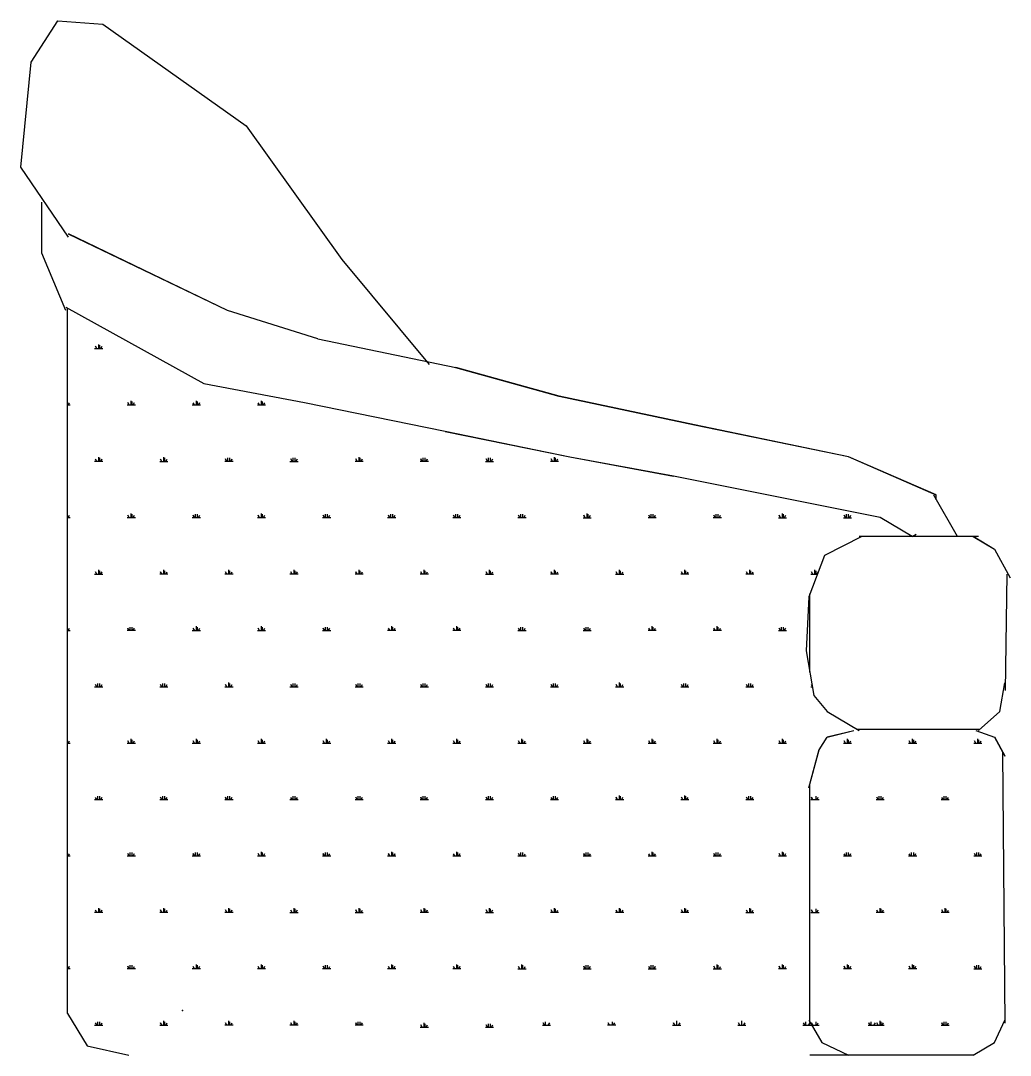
# Model space of a CAD drawing. Header units: inches. Extents: x 10 to 52.5, y 12.2 to 37.
# Drawn here: x 19.541 to 20.301, y 15.675 to 16.47 of the extents above; entities that cross this region are included whole.
import ezdxf

# ---------------------------------------------------------------- set-up
doc = ezdxf.new("R2010")
doc.units = ezdxf.units.IN
doc.header["$MEASUREMENT"] = 0
doc.layers.add('02', color=2, linetype='Continuous')
doc.layers.add('1', color=1, linetype='Continuous')

msp = doc.modelspace()

# ---------------------------------------------------------------- linework, layer by layer
at = {"layer": '02'}
for p, q in [((19.54907, 16.4382), (19.56944, 16.46998)), ((19.56944, 16.46984), (19.60408, 16.4674)), ((19.60408, 16.4674), (19.71409, 16.38917)), ((19.54092, 16.35739), (19.54907, 16.43806)), ((19.71409, 16.38917), (19.78743, 16.2865)), ((19.57759, 16.30361), (19.54092, 16.35739)), ((19.55722, 16.29139), (19.55722, 16.33064)), ((19.69983, 16.24752), (19.57759, 16.30619)), ((19.69983, 16.24739), (19.57759, 16.30606)), ((19.57556, 16.24752), (19.55722, 16.29152)), ((19.78743, 16.28663), (19.85466, 16.20596)), ((19.78743, 16.2865), (19.85466, 16.20583)), ((19.57556, 16.24997), (19.68149, 16.1913)), ((19.57684, 15.70747), (19.57684, 16.24926)), ((19.76909, 16.22552), (19.69983, 16.24752)), ((19.59771, 16.21815), (19.60396, 16.21815)), ((19.59928, 16.21829), (19.59828, 16.22002)), ((19.60084, 16.21815), (19.60084, 16.22141)), ((19.60162, 16.21815), (19.60162, 16.22079)), ((19.6024, 16.21815), (19.6034, 16.21989)), ((19.87503, 16.20339), (19.76909, 16.22539)), ((19.95449, 16.18152), (19.87503, 16.20352)), ((19.95449, 16.18139), (19.87503, 16.20339)), ((19.68149, 16.1913), (19.75891, 16.17663)), ((19.68149, 16.1913), (19.68149, 16.1913)), ((20.05839, 16.15952), (19.95449, 16.18152)), ((20.05839, 16.15939), (19.95449, 16.18139)), ((19.57684, 16.17499), (19.57896, 16.17499)), ((19.5774, 16.17485), (19.5784, 16.17659)), ((19.62271, 16.17499), (19.62896, 16.17499)), ((19.62428, 16.17499), (19.62328, 16.17672)), ((19.62584, 16.17485), (19.62584, 16.17811)), ((19.62662, 16.17485), (19.62662, 16.17749)), ((19.6274, 16.17499), (19.6284, 16.17672)), ((19.67271, 16.17485), (19.67896, 16.17485)), ((19.67428, 16.17485), (19.67328, 16.17659)), ((19.67584, 16.17485), (19.67584, 16.17811)), ((19.67662, 16.17485), (19.67662, 16.17749)), ((19.6774, 16.17499), (19.6784, 16.17672)), ((19.6774, 16.17485), (19.6784, 16.17659)), ((19.72271, 16.17485), (19.72896, 16.17485)), ((19.72428, 16.17485), (19.72328, 16.17659)), ((19.72584, 16.17485), (19.72584, 16.17811)), ((19.72662, 16.17485), (19.72662, 16.17749)), ((19.7274, 16.17485), (19.7284, 16.17659)), ((19.75891, 16.17663), (19.86688, 16.15463)), ((19.86688, 16.15463), (19.96263, 16.13507)), ((19.86688, 16.1545), (19.96263, 16.13494)), ((20.17655, 16.13507), (20.05839, 16.15952)), ((20.17655, 16.13494), (20.05839, 16.15939)), ((19.59771, 16.13168), (19.60396, 16.13168)), ((19.59928, 16.13155), (19.59828, 16.13328)), ((19.60084, 16.13155), (19.60084, 16.13481)), ((19.60162, 16.13155), (19.60162, 16.13418)), ((19.6024, 16.13168), (19.6034, 16.13342)), ((19.64771, 16.13155), (19.65396, 16.13155)), ((19.64928, 16.13155), (19.64828, 16.13328)), ((19.65084, 16.13155), (19.65084, 16.13481)), ((19.65162, 16.13155), (19.65162, 16.13418)), ((19.6524, 16.13155), (19.6534, 16.13328)), ((19.69771, 16.13168), (19.70396, 16.13168)), ((19.69928, 16.13168), (19.69828, 16.13342)), ((19.69928, 16.13155), (19.69828, 16.13328)), ((19.70006, 16.13155), (19.70006, 16.13418)), ((19.70162, 16.13155), (19.70162, 16.13418)), ((19.7024, 16.13168), (19.7034, 16.13342)), ((19.7024, 16.13155), (19.7034, 16.13328)), ((19.74771, 16.13155), (19.75396, 16.13155)), ((19.74928, 16.13168), (19.74828, 16.13342)), ((19.75006, 16.13155), (19.75006, 16.13418)), ((19.75162, 16.13155), (19.75162, 16.13418)), ((19.7524, 16.13168), (19.7534, 16.13342)), ((19.79771, 16.13168), (19.80396, 16.13168)), ((19.79928, 16.13168), (19.79828, 16.13342)), ((19.80084, 16.13155), (19.80084, 16.13481)), ((19.80162, 16.13155), (19.80162, 16.13418)), ((19.8024, 16.13168), (19.8034, 16.13342)), ((19.84771, 16.13168), (19.85396, 16.13168)), ((19.84928, 16.13168), (19.84828, 16.13342)), ((19.84928, 16.13155), (19.84828, 16.13328)), ((19.85006, 16.13155), (19.85006, 16.13418)), ((19.85162, 16.13155), (19.85162, 16.13418)), ((19.8524, 16.13168), (19.8534, 16.13342)), ((19.8524, 16.13155), (19.8534, 16.13328)), ((19.89771, 16.13155), (19.90396, 16.13155)), ((19.89928, 16.13168), (19.89828, 16.13342)), ((19.90006, 16.13155), (19.90006, 16.13418)), ((19.90162, 16.13155), (19.90162, 16.13418)), ((19.9024, 16.13168), (19.9034, 16.13342)), ((19.94771, 16.13168), (19.95396, 16.13168)), ((19.94928, 16.13168), (19.94828, 16.13342)), ((19.95084, 16.13155), (19.95084, 16.13481)), ((19.95162, 16.13155), (19.95162, 16.13418)), ((19.9524, 16.13168), (19.9534, 16.13342)), ((19.96263, 16.13507), (20.04209, 16.12041)), ((19.96263, 16.13494), (20.04209, 16.12027)), ((20.24378, 16.10574), (20.17655, 16.13507)), ((20.24378, 16.10561), (20.17655, 16.13494)), ((20.04209, 16.12041), (20.20099, 16.08863)), ((20.24174, 16.10574), (20.26007, 16.07396)), ((20.24378, 16.10207), (20.24378, 16.10574)), ((19.62584, 16.08825), (19.62584, 16.09151)), ((19.72584, 16.08825), (19.72584, 16.09151)), ((19.97584, 16.08825), (19.97584, 16.09151)), ((20.12584, 16.08825), (20.12584, 16.09151)), ((19.57684, 16.08838), (19.57896, 16.08838)), ((19.5774, 16.08838), (19.5784, 16.09012)), ((19.62271, 16.08838), (19.62896, 16.08838)), ((19.62428, 16.08838), (19.62328, 16.09012)), ((19.62662, 16.08825), (19.62662, 16.09088)), ((19.6274, 16.08838), (19.6284, 16.09012)), ((19.67271, 16.08838), (19.67896, 16.08838)), ((19.67428, 16.08838), (19.67328, 16.09012)), ((19.67428, 16.08825), (19.67328, 16.08998)), ((19.67506, 16.08825), (19.67506, 16.09088)), ((19.67662, 16.08825), (19.67662, 16.09088)), ((19.6774, 16.08838), (19.6784, 16.09012)), ((19.72271, 16.08838), (19.72896, 16.08838)), ((19.72428, 16.08838), (19.72328, 16.09012)), ((19.72428, 16.08825), (19.72328, 16.08998)), ((19.72662, 16.08825), (19.72662, 16.09088)), ((19.7274, 16.08838), (19.7284, 16.09012)), ((19.77271, 16.08838), (19.77896, 16.08838)), ((19.77428, 16.08838), (19.77328, 16.09012)), ((19.77506, 16.08825), (19.77506, 16.09088)), ((19.77662, 16.08825), (19.77662, 16.09088)), ((19.7774, 16.08838), (19.7784, 16.09012)), ((19.82271, 16.08838), (19.82896, 16.08838)), ((19.82428, 16.08838), (19.82328, 16.09012)), ((19.82428, 16.08825), (19.82328, 16.08998)), ((19.82506, 16.08825), (19.82506, 16.09088)), ((19.82662, 16.08825), (19.82662, 16.09088)), ((19.8274, 16.08838), (19.8284, 16.09012)), ((19.87271, 16.08838), (19.87896, 16.08838)), ((19.87428, 16.08838), (19.87328, 16.09012)), ((19.87506, 16.08825), (19.87506, 16.09088)), ((19.87662, 16.08825), (19.87662, 16.09088)), ((19.8774, 16.08838), (19.8784, 16.09012)), ((19.92271, 16.08838), (19.92896, 16.08838)), ((19.92428, 16.08838), (19.92328, 16.09012)), ((19.92506, 16.08825), (19.92506, 16.09088)), ((19.92662, 16.08825), (19.92662, 16.09088)), ((19.9274, 16.08838), (19.9284, 16.09012)), ((19.97271, 16.08825), (19.97896, 16.08825)), ((19.97428, 16.08838), (19.97328, 16.09012)), ((19.97428, 16.08825), (19.97328, 16.08998)), ((19.97662, 16.08825), (19.97662, 16.09088)), ((19.9774, 16.08838), (19.9784, 16.09012)), ((20.02271, 16.08838), (20.02896, 16.08838)), ((20.02428, 16.08838), (20.02328, 16.09012)), ((20.02506, 16.08825), (20.02506, 16.09088)), ((20.02662, 16.08825), (20.02662, 16.09088)), ((20.0274, 16.08838), (20.0284, 16.09012)), ((20.0274, 16.08825), (20.0284, 16.08998)), ((20.07271, 16.08838), (20.07896, 16.08838)), ((20.07428, 16.08838), (20.07328, 16.09012)), ((20.07506, 16.08825), (20.07506, 16.09088)), ((20.07662, 16.08825), (20.07662, 16.09088)), ((20.0774, 16.08838), (20.0784, 16.09012)), ((20.12271, 16.08825), (20.12896, 16.08825)), ((20.12428, 16.08838), (20.12328, 16.09012)), ((20.12428, 16.08825), (20.12328, 16.08998)), ((20.12662, 16.08825), (20.12662, 16.09088)), ((20.1274, 16.08838), (20.1284, 16.09012)), ((20.17271, 16.08825), (20.17896, 16.08825)), ((20.17428, 16.08838), (20.17328, 16.09012)), ((20.17506, 16.08825), (20.17506, 16.09088)), ((20.17662, 16.08825), (20.17662, 16.09088)), ((20.1774, 16.08838), (20.1784, 16.09012)), ((20.1774, 16.08825), (20.1784, 16.08998)), ((20.20099, 16.08863), (20.22544, 16.07396)), ((20.22544, 16.07383), (20.22857, 16.0755)), ((20.18673, 16.07383), (20.15821, 16.05916)), ((20.1847, 16.07396), (20.27637, 16.07396)), ((20.2723, 16.07396), (20.2886, 16.06418)), ((20.2723, 16.07383), (20.2886, 16.06405)), ((20.15821, 16.05929), (20.14599, 16.02751)), ((20.2886, 16.06418), (20.30082, 16.04218)), ((20.2886, 16.06405), (20.30082, 16.04205)), ((19.59771, 16.04495), (19.60396, 16.04495)), ((19.59928, 16.04495), (19.59828, 16.04668)), ((19.60084, 16.04495), (19.60084, 16.04821)), ((19.60162, 16.04495), (19.60162, 16.04758)), ((19.6024, 16.04508), (19.6034, 16.04681)), ((19.6024, 16.04495), (19.6034, 16.04668)), ((19.64771, 16.04508), (19.65396, 16.04508)), ((19.64928, 16.04508), (19.64828, 16.04681)), ((19.64928, 16.04495), (19.64828, 16.04668)), ((19.65084, 16.04495), (19.65084, 16.04821)), ((19.65162, 16.04495), (19.65162, 16.04758)), ((19.6524, 16.04495), (19.6534, 16.04668)), ((19.69771, 16.04508), (19.70396, 16.04508)), ((19.69928, 16.04495), (19.69828, 16.04668)), ((19.70084, 16.04495), (19.70084, 16.04821)), ((19.70162, 16.04495), (19.70162, 16.04758)), ((19.7024, 16.04495), (19.7034, 16.04668)), ((19.74771, 16.04508), (19.75396, 16.04508)), ((19.74928, 16.04495), (19.74828, 16.04668)), ((19.75084, 16.04495), (19.75084, 16.04821)), ((19.75162, 16.04495), (19.75162, 16.04758)), ((19.7524, 16.04508), (19.7534, 16.04681)), ((19.7524, 16.04495), (19.7534, 16.04668)), ((19.79771, 16.04508), (19.80396, 16.04508)), ((19.79928, 16.04508), (19.79828, 16.04681)), ((19.79928, 16.04495), (19.79828, 16.04668)), ((19.80084, 16.04495), (19.80084, 16.04821)), ((19.80162, 16.04495), (19.80162, 16.04758)), ((19.8024, 16.04495), (19.8034, 16.04668)), ((19.84771, 16.04508), (19.85396, 16.04508)), ((19.84928, 16.04495), (19.84828, 16.04668)), ((19.85084, 16.04495), (19.85084, 16.04821)), ((19.85162, 16.04495), (19.85162, 16.04758)), ((19.8524, 16.04495), (19.8534, 16.04668)), ((19.89771, 16.04495), (19.90396, 16.04495)), ((19.89928, 16.04495), (19.89828, 16.04668)), ((19.90084, 16.04495), (19.90084, 16.04821)), ((19.90162, 16.04495), (19.90162, 16.04758)), ((19.9024, 16.04495), (19.9034, 16.04668)), ((19.94771, 16.04508), (19.95396, 16.04508)), ((19.94928, 16.04508), (19.94828, 16.04681)), ((19.94928, 16.04495), (19.94828, 16.04668)), ((19.95084, 16.04495), (19.95084, 16.04821)), ((19.95162, 16.04495), (19.95162, 16.04758)), ((19.9524, 16.04495), (19.9534, 16.04668)), ((19.99771, 16.04495), (20.00396, 16.04495)), ((19.99928, 16.04495), (19.99828, 16.04668)), ((20.00084, 16.04495), (20.00084, 16.04821)), ((20.00162, 16.04495), (20.00162, 16.04758)), ((20.0024, 16.04495), (20.0034, 16.04668)), ((20.04771, 16.04508), (20.05396, 16.04508)), ((20.04928, 16.04495), (20.04828, 16.04668)), ((20.05084, 16.04495), (20.05084, 16.04821)), ((20.05162, 16.04495), (20.05162, 16.04758)), ((20.0524, 16.04495), (20.0534, 16.04668)), ((20.09771, 16.04508), (20.10396, 16.04508)), ((20.09928, 16.04495), (20.09828, 16.04668)), ((20.10084, 16.04495), (20.10084, 16.04821)), ((20.10162, 16.04495), (20.10162, 16.04758)), ((20.1024, 16.04495), (20.1034, 16.04668)), ((20.14771, 16.04495), (20.15275, 16.04495)), ((20.14928, 16.04495), (20.14828, 16.04668)), ((20.15084, 16.04495), (20.15084, 16.04821)), ((20.15162, 16.04495), (20.15162, 16.04758)), ((20.1524, 16.04495), (20.1534, 16.04668)), ((20.29814, 16.04489), (20.29677, 15.95565)), ((20.14599, 16.02751), (20.14395, 15.98595)), ((20.14684, 15.96966), (20.14684, 16.02972)), ((19.62428, 16.00178), (19.62328, 16.00351)), ((19.62506, 16.00165), (19.62506, 16.00428)), ((19.62662, 16.00165), (19.62662, 16.00428)), ((19.6274, 16.00178), (19.6284, 16.00351)), ((19.67428, 16.00178), (19.67328, 16.00351)), ((19.67584, 16.00165), (19.67584, 16.00491)), ((19.67662, 16.00165), (19.67662, 16.00428)), ((19.72584, 16.00165), (19.72584, 16.00491)), ((19.72662, 16.00165), (19.72662, 16.00428)), ((19.77428, 16.00178), (19.77328, 16.00351)), ((19.77506, 16.00165), (19.77506, 16.00428)), ((19.77662, 16.00165), (19.77662, 16.00428)), ((19.7774, 16.00178), (19.7784, 16.00351)), ((19.82428, 16.00178), (19.82328, 16.00351)), ((19.82584, 16.00165), (19.82584, 16.00491)), ((19.82662, 16.00165), (19.82662, 16.00428)), ((19.87584, 16.00165), (19.87584, 16.00491)), ((19.87662, 16.00165), (19.87662, 16.00428)), ((19.8774, 16.00178), (19.8784, 16.00351)), ((19.92428, 16.00178), (19.92328, 16.00351)), ((19.92506, 16.00165), (19.92506, 16.00428)), ((19.92662, 16.00165), (19.92662, 16.00428)), ((19.9274, 16.00178), (19.9284, 16.00351)), ((19.97428, 16.00178), (19.97328, 16.00351)), ((19.97506, 16.00165), (19.97506, 16.00428)), ((19.97662, 16.00165), (19.97662, 16.00428)), ((20.02428, 16.00178), (20.02328, 16.00351)), ((20.02584, 16.00165), (20.02584, 16.00491)), ((20.02662, 16.00165), (20.02662, 16.00428)), ((20.07428, 16.00178), (20.07328, 16.00351)), ((20.07584, 16.00165), (20.07584, 16.00491)), ((20.07662, 16.00165), (20.07662, 16.00428)), ((20.12506, 16.00165), (20.12506, 16.00428)), ((20.12662, 16.00165), (20.12662, 16.00428)), ((20.1274, 16.00178), (20.1284, 16.00351)), ((19.57684, 16.00165), (19.57896, 16.00165)), ((19.5774, 16.00165), (19.5784, 16.00338)), ((19.62271, 16.00178), (19.62896, 16.00178)), ((19.62428, 16.00165), (19.62328, 16.00338)), ((19.6274, 16.00165), (19.6284, 16.00338)), ((19.67271, 16.00165), (19.67896, 16.00165)), ((19.6774, 16.00165), (19.6784, 16.00338)), ((19.72271, 16.00165), (19.72896, 16.00165)), ((19.72428, 16.00165), (19.72328, 16.00338)), ((19.7274, 16.00165), (19.7284, 16.00338)), ((19.77271, 16.00165), (19.77896, 16.00165)), ((19.77428, 16.00165), (19.77328, 16.00338)), ((19.7774, 16.00165), (19.7784, 16.00338)), ((19.82271, 16.00178), (19.82896, 16.00178)), ((19.8274, 16.00165), (19.8284, 16.00338)), ((19.87271, 16.00178), (19.87896, 16.00178)), ((19.87428, 16.00165), (19.87328, 16.00338)), ((19.92271, 16.00165), (19.92896, 16.00165)), ((19.9274, 16.00165), (19.9284, 16.00338)), ((19.97271, 16.00165), (19.97896, 16.00165)), ((19.9774, 16.00165), (19.9784, 16.00338)), ((20.02271, 16.00178), (20.02896, 16.00178)), ((20.0274, 16.00165), (20.0284, 16.00338)), ((20.07271, 16.00178), (20.07896, 16.00178)), ((20.0774, 16.00165), (20.0784, 16.00338)), ((20.12271, 16.00165), (20.12896, 16.00165)), ((20.12428, 16.00165), (20.12328, 16.00338)), ((20.14395, 15.98595), (20.15006, 15.95173)), ((19.59771, 15.95835), (19.60396, 15.95835)), ((19.59928, 15.95835), (19.59828, 15.96008)), ((19.60006, 15.95835), (19.60006, 15.96098)), ((19.60162, 15.95835), (19.60162, 15.96098)), ((19.6024, 15.95848), (19.6034, 15.96021)), ((19.64771, 15.95848), (19.65396, 15.95848)), ((19.64928, 15.95848), (19.64828, 15.96021)), ((19.65006, 15.95835), (19.65006, 15.96098)), ((19.65162, 15.95835), (19.65162, 15.96098)), ((19.6524, 15.95848), (19.6534, 15.96021)), ((19.6524, 15.95835), (19.6534, 15.96008)), ((19.69771, 15.95848), (19.70396, 15.95848)), ((19.69928, 15.95835), (19.69828, 15.96008)), ((19.70084, 15.95835), (19.70084, 15.9616)), ((19.70162, 15.95835), (19.70162, 15.96098)), ((19.7024, 15.95848), (19.7034, 15.96021)), ((19.7024, 15.95835), (19.7034, 15.96008)), ((19.74771, 15.95835), (19.75396, 15.95835)), ((19.74928, 15.95835), (19.74828, 15.96008)), ((19.75006, 15.95835), (19.75006, 15.96098)), ((19.75162, 15.95835), (19.75162, 15.96098)), ((19.7524, 15.95848), (19.7534, 15.96021)), ((19.79771, 15.95848), (19.80396, 15.95848)), ((19.79928, 15.95835), (19.79828, 15.96008)), ((19.80006, 15.95835), (19.80006, 15.96098)), ((19.80162, 15.95835), (19.80162, 15.96098)), ((19.8024, 15.95848), (19.8034, 15.96021)), ((19.8024, 15.95835), (19.8034, 15.96008)), ((19.84771, 15.95835), (19.85396, 15.95835)), ((19.84928, 15.95848), (19.84828, 15.96021)), ((19.85006, 15.95835), (19.85006, 15.96098)), ((19.85162, 15.95835), (19.85162, 15.96098)), ((19.8524, 15.95848), (19.8534, 15.96021)), ((19.89771, 15.95835), (19.90396, 15.95835)), ((19.89928, 15.95848), (19.89828, 15.96021)), ((19.90006, 15.95835), (19.90006, 15.96098)), ((19.90162, 15.95835), (19.90162, 15.96098)), ((19.9024, 15.95848), (19.9034, 15.96021)), ((19.94771, 15.95848), (19.95396, 15.95848)), ((19.94928, 15.95848), (19.94828, 15.96021)), ((19.95006, 15.95835), (19.95006, 15.96098)), ((19.95162, 15.95835), (19.95162, 15.96098)), ((19.9524, 15.95848), (19.9534, 15.96021)), ((19.9524, 15.95835), (19.9534, 15.96008)), ((19.99771, 15.95848), (20.00396, 15.95848)), ((19.99928, 15.95848), (19.99828, 15.96021)), ((20.00084, 15.95835), (20.00084, 15.9616)), ((20.00162, 15.95835), (20.00162, 15.96098)), ((20.0024, 15.95835), (20.0034, 15.96008)), ((20.04771, 15.95835), (20.05396, 15.95835)), ((20.04928, 15.95848), (20.04828, 15.96021)), ((20.04928, 15.95835), (20.04828, 15.96008)), ((20.05006, 15.95835), (20.05006, 15.96098)), ((20.05162, 15.95835), (20.05162, 15.96098)), ((20.0524, 15.95835), (20.0534, 15.96008)), ((20.09771, 15.95835), (20.10396, 15.95835)), ((20.09928, 15.95835), (20.09828, 15.96008)), ((20.10006, 15.95835), (20.10006, 15.96098)), ((20.10162, 15.95835), (20.10162, 15.96098)), ((20.1024, 15.95848), (20.1034, 15.96021)), ((20.1024, 15.95835), (20.1034, 15.96008)), ((20.14771, 15.95848), (20.14886, 15.95848)), ((20.14867, 15.95953), (20.14828, 15.96021)), ((20.14867, 15.9594), (20.14828, 15.96008)), ((20.29267, 15.93951), (20.29674, 15.96151)), ((20.15006, 15.95173), (20.16025, 15.93951)), ((20.15006, 15.9516), (20.16025, 15.93938)), ((20.16025, 15.93951), (20.1847, 15.92484)), ((20.16025, 15.93938), (20.1847, 15.92471)), ((20.27637, 15.92471), (20.29267, 15.93938)), ((20.16025, 15.91995), (20.18062, 15.92484)), ((20.16025, 15.91982), (20.18062, 15.92471)), ((20.27725, 15.9255), (20.18338, 15.9255)), ((20.27433, 15.92471), (20.2886, 15.91982)), ((19.5774, 15.91505), (19.5784, 15.91678)), ((19.62428, 15.91505), (19.62328, 15.91678)), ((19.62584, 15.91505), (19.62584, 15.9183)), ((19.62662, 15.91505), (19.62662, 15.91768)), ((19.6274, 15.91505), (19.6284, 15.91678)), ((19.67428, 15.91505), (19.67328, 15.91678)), ((19.67584, 15.91505), (19.67584, 15.9183)), ((19.67662, 15.91505), (19.67662, 15.91768)), ((19.6774, 15.91518), (19.6784, 15.91691)), ((19.6774, 15.91505), (19.6784, 15.91678)), ((19.72428, 15.91518), (19.72328, 15.91691)), ((19.72428, 15.91505), (19.72328, 15.91678)), ((19.72584, 15.91505), (19.72584, 15.9183)), ((19.72662, 15.91505), (19.72662, 15.91768)), ((19.7274, 15.91505), (19.7284, 15.91678)), ((19.77428, 15.91505), (19.77328, 15.91678)), ((19.77584, 15.91505), (19.77584, 15.9183)), ((19.77662, 15.91505), (19.77662, 15.91768)), ((19.7774, 15.91505), (19.7784, 15.91678)), ((19.82428, 15.91505), (19.82328, 15.91678)), ((19.82584, 15.91505), (19.82584, 15.9183)), ((19.82662, 15.91505), (19.82662, 15.91768)), ((19.8274, 15.91518), (19.8284, 15.91691)), ((19.8274, 15.91505), (19.8284, 15.91678)), ((19.87428, 15.91518), (19.87328, 15.91691)), ((19.87428, 15.91505), (19.87328, 15.91678)), ((19.87584, 15.91505), (19.87584, 15.9183)), ((19.87662, 15.91505), (19.87662, 15.91768)), ((19.8774, 15.91505), (19.8784, 15.91678)), ((19.92428, 15.91505), (19.92328, 15.91678)), ((19.92584, 15.91505), (19.92584, 15.9183)), ((19.92662, 15.91505), (19.92662, 15.91768)), ((19.9274, 15.91505), (19.9284, 15.91678)), ((19.97428, 15.91505), (19.97328, 15.91678)), ((19.97584, 15.91505), (19.97584, 15.9183)), ((19.97662, 15.91505), (19.97662, 15.91768)), ((19.9774, 15.91518), (19.9784, 15.91691)), ((19.9774, 15.91505), (19.9784, 15.91678)), ((20.02428, 15.91518), (20.02328, 15.91691)), ((20.02428, 15.91505), (20.02328, 15.91678)), ((20.02584, 15.91505), (20.02584, 15.9183)), ((20.02662, 15.91505), (20.02662, 15.91768)), ((20.0274, 15.91505), (20.0284, 15.91678)), ((20.07428, 15.91505), (20.07328, 15.91678)), ((20.07584, 15.91505), (20.07584, 15.9183)), ((20.07662, 15.91505), (20.07662, 15.91768)), ((20.0774, 15.91505), (20.0784, 15.91678)), ((20.12428, 15.91505), (20.12328, 15.91678)), ((20.12584, 15.91505), (20.12584, 15.9183)), ((20.12662, 15.91505), (20.12662, 15.91768)), ((20.1274, 15.91518), (20.1284, 15.91691)), ((20.1274, 15.91505), (20.1284, 15.91678)), ((20.15414, 15.91004), (20.16025, 15.91982)), ((20.17428, 15.91518), (20.17328, 15.91691)), ((20.17428, 15.91505), (20.17328, 15.91678)), ((20.17584, 15.91505), (20.17584, 15.9183)), ((20.17662, 15.91505), (20.17662, 15.91768)), ((20.1774, 15.91505), (20.1784, 15.91678)), ((20.22428, 15.91505), (20.22328, 15.91678)), ((20.22584, 15.91505), (20.22584, 15.9183)), ((20.22662, 15.91505), (20.22662, 15.91768)), ((20.2274, 15.91505), (20.2284, 15.91678)), ((20.27428, 15.91505), (20.27328, 15.91678)), ((20.27584, 15.91505), (20.27584, 15.9183)), ((20.27662, 15.91505), (20.27662, 15.91768)), ((20.2774, 15.91518), (20.2784, 15.91691)), ((20.2774, 15.91505), (20.2784, 15.91678)), ((20.2886, 15.91995), (20.29674, 15.90528)), ((20.2886, 15.91982), (20.29674, 15.90515)), ((19.57684, 15.91518), (19.57896, 15.91518)), ((19.62271, 15.91505), (19.62896, 15.91505)), ((19.67271, 15.91518), (19.67896, 15.91518)), ((19.72271, 15.91518), (19.72896, 15.91518)), ((19.77271, 15.91505), (19.77896, 15.91505)), ((19.82271, 15.91518), (19.82896, 15.91518)), ((19.87271, 15.91518), (19.87896, 15.91518)), ((19.92271, 15.91505), (19.92896, 15.91505)), ((19.97271, 15.91518), (19.97896, 15.91518)), ((20.02271, 15.91518), (20.02896, 15.91518)), ((20.07271, 15.91505), (20.07896, 15.91505)), ((20.12271, 15.91518), (20.12896, 15.91518)), ((20.14599, 15.88084), (20.15414, 15.91017)), ((20.14599, 15.88071), (20.15414, 15.91004)), ((20.17271, 15.91518), (20.17896, 15.91518)), ((20.22271, 15.91518), (20.22896, 15.91518)), ((20.27271, 15.91518), (20.27896, 15.91518)), ((20.29471, 15.90773), (20.29674, 15.69994)), ((20.14684, 15.70083), (20.14684, 15.8839)), ((19.59771, 15.87174), (19.60396, 15.87174)), ((19.59928, 15.87174), (19.59828, 15.87348)), ((19.60006, 15.87174), (19.60006, 15.87438)), ((19.60162, 15.87174), (19.60162, 15.87438)), ((19.6024, 15.87188), (19.6034, 15.87361)), ((19.64771, 15.87174), (19.65396, 15.87174)), ((19.64928, 15.87188), (19.64828, 15.87361)), ((19.65006, 15.87174), (19.65006, 15.87438)), ((19.65162, 15.87174), (19.65162, 15.87438)), ((19.6524, 15.87174), (19.6534, 15.87348)), ((19.69771, 15.87188), (19.70396, 15.87188)), ((19.69928, 15.87188), (19.69828, 15.87361)), ((19.69928, 15.87174), (19.69828, 15.87348)), ((19.70006, 15.87174), (19.70006, 15.87438)), ((19.70162, 15.87174), (19.70162, 15.87438)), ((19.7024, 15.87188), (19.7034, 15.87361)), ((19.74771, 15.87188), (19.75396, 15.87188)), ((19.74928, 15.87174), (19.74828, 15.87348)), ((19.75006, 15.87174), (19.75006, 15.87438)), ((19.75162, 15.87174), (19.75162, 15.87438)), ((19.7524, 15.87174), (19.7534, 15.87348)), ((19.79771, 15.87174), (19.80396, 15.87174)), ((19.79928, 15.87188), (19.79828, 15.87361)), ((19.80006, 15.87174), (19.80006, 15.87438)), ((19.80162, 15.87174), (19.80162, 15.87438)), ((19.8024, 15.87188), (19.8034, 15.87361)), ((19.84771, 15.87174), (19.85396, 15.87174)), ((19.84928, 15.87188), (19.84828, 15.87361)), ((19.84928, 15.87174), (19.84828, 15.87348)), ((19.85006, 15.87174), (19.85006, 15.87438)), ((19.85162, 15.87174), (19.85162, 15.87438)), ((19.8524, 15.87188), (19.8534, 15.87361)), ((19.8524, 15.87174), (19.8534, 15.87348)), ((19.89771, 15.87174), (19.90396, 15.87174)), ((19.89928, 15.87188), (19.89828, 15.87361)), ((19.90006, 15.87174), (19.90006, 15.87438)), ((19.90162, 15.87174), (19.90162, 15.87438)), ((19.9024, 15.87188), (19.9034, 15.87361)), ((19.94771, 15.87188), (19.95396, 15.87188)), ((19.94928, 15.87174), (19.94828, 15.87348)), ((19.95006, 15.87174), (19.95006, 15.87438)), ((19.95162, 15.87174), (19.95162, 15.87438)), ((19.9524, 15.87174), (19.9534, 15.87348)), ((19.99771, 15.87188), (20.00396, 15.87188)), ((19.99928, 15.87188), (19.99828, 15.87361)), ((19.99928, 15.87174), (19.99828, 15.87348)), ((20.00084, 15.87174), (20.00084, 15.875)), ((20.00162, 15.87174), (20.00162, 15.87438)), ((20.0024, 15.87188), (20.0034, 15.87361)), ((20.0024, 15.87174), (20.0034, 15.87348)), ((20.04771, 15.87188), (20.05396, 15.87188)), ((20.04928, 15.87188), (20.04828, 15.87361)), ((20.05084, 15.87174), (20.05084, 15.875)), ((20.05162, 15.87174), (20.05162, 15.87438)), ((20.0524, 15.87174), (20.0534, 15.87348)), ((20.09771, 15.87174), (20.10396, 15.87174)), ((20.09928, 15.87188), (20.09828, 15.87361)), ((20.10006, 15.87174), (20.10006, 15.87438)), ((20.10162, 15.87174), (20.10162, 15.87438)), ((20.1024, 15.87174), (20.1034, 15.87348)), ((20.14771, 15.87174), (20.15396, 15.87174)), ((20.14928, 15.87188), (20.14828, 15.87361)), ((20.14928, 15.87174), (20.14828, 15.87348)), ((20.15162, 15.87174), (20.15162, 15.87438)), ((20.1524, 15.87188), (20.1534, 15.87361)), ((20.1524, 15.87174), (20.1534, 15.87348)), ((20.19771, 15.87188), (20.20396, 15.87188)), ((20.19928, 15.87188), (20.19828, 15.87361)), ((20.20006, 15.87174), (20.20006, 15.87438)), ((20.20162, 15.87174), (20.20162, 15.87438)), ((20.2024, 15.87188), (20.2034, 15.87361)), ((20.24771, 15.87188), (20.25396, 15.87188)), ((20.24928, 15.87174), (20.24828, 15.87348)), ((20.25006, 15.87174), (20.25006, 15.87438)), ((20.25162, 15.87174), (20.25162, 15.87438)), ((20.2524, 15.87174), (20.2534, 15.87348)), ((19.5774, 15.82844), (19.5784, 15.83018)), ((19.62428, 15.82858), (19.62328, 15.83031)), ((19.62506, 15.82844), (19.62506, 15.83108)), ((19.62662, 15.82844), (19.62662, 15.83108)), ((19.6274, 15.82858), (19.6284, 15.83031)), ((19.67428, 15.82858), (19.67328, 15.83031)), ((19.67428, 15.82844), (19.67328, 15.83017)), ((19.67506, 15.82844), (19.67506, 15.83108)), ((19.67662, 15.82844), (19.67662, 15.83108)), ((19.6774, 15.82858), (19.6784, 15.83031)), ((19.6774, 15.82844), (19.6784, 15.83018)), ((19.72428, 15.82858), (19.72328, 15.83031)), ((19.72584, 15.82844), (19.72584, 15.8317)), ((19.72662, 15.82844), (19.72662, 15.83108)), ((19.7274, 15.82858), (19.7284, 15.83031)), ((19.77428, 15.82858), (19.77328, 15.83031)), ((19.77428, 15.82844), (19.77328, 15.83017)), ((19.77506, 15.82844), (19.77506, 15.83108)), ((19.77662, 15.82844), (19.77662, 15.83108)), ((19.7774, 15.82844), (19.7784, 15.83018)), ((19.82428, 15.82858), (19.82328, 15.83031)), ((19.82428, 15.82844), (19.82328, 15.83017)), ((19.82584, 15.82844), (19.82584, 15.8317)), ((19.82662, 15.82844), (19.82662, 15.83108)), ((19.8274, 15.82858), (19.8284, 15.83031)), ((19.8274, 15.82844), (19.8284, 15.83018)), ((19.87428, 15.82844), (19.87328, 15.83017)), ((19.87584, 15.82844), (19.87584, 15.8317)), ((19.87662, 15.82844), (19.87662, 15.83108)), ((19.8774, 15.82858), (19.8784, 15.83031)), ((19.92428, 15.82858), (19.92328, 15.83031)), ((19.92506, 15.82844), (19.92506, 15.83108)), ((19.92662, 15.82844), (19.92662, 15.83108)), ((19.9274, 15.82844), (19.9284, 15.83018)), ((19.97428, 15.82858), (19.97328, 15.83031)), ((19.97428, 15.82844), (19.97328, 15.83017)), ((19.97506, 15.82844), (19.97506, 15.83108)), ((19.97662, 15.82844), (19.97662, 15.83108)), ((19.9774, 15.82844), (19.9784, 15.83018)), ((20.02428, 15.82844), (20.02328, 15.83017)), ((20.02584, 15.82844), (20.02584, 15.8317)), ((20.02662, 15.82844), (20.02662, 15.83108)), ((20.0274, 15.82844), (20.0284, 15.83018)), ((20.07428, 15.82858), (20.07328, 15.83031)), ((20.07506, 15.82844), (20.07506, 15.83108)), ((20.07662, 15.82844), (20.07662, 15.83108)), ((20.0774, 15.82858), (20.0784, 15.83031)), ((20.12428, 15.82858), (20.12328, 15.83031)), ((20.12584, 15.82844), (20.12584, 15.8317)), ((20.12662, 15.82844), (20.12662, 15.83108)), ((20.1274, 15.82858), (20.1284, 15.83031)), ((20.17428, 15.82844), (20.17328, 15.83017)), ((20.17506, 15.82844), (20.17506, 15.83108)), ((20.17662, 15.82844), (20.17662, 15.83108)), ((20.1774, 15.82858), (20.1784, 15.83031)), ((20.1774, 15.82844), (20.1784, 15.83018)), ((20.22428, 15.82844), (20.22328, 15.83017)), ((20.22506, 15.82844), (20.22506, 15.83108)), ((20.22662, 15.82844), (20.22662, 15.83108)), ((20.2274, 15.82858), (20.2284, 15.83031)), ((20.27428, 15.82858), (20.27328, 15.83031)), ((20.27506, 15.82844), (20.27506, 15.83108)), ((20.27662, 15.82844), (20.27662, 15.83108)), ((20.2774, 15.82844), (20.2784, 15.83018)), ((19.57684, 15.82844), (19.57896, 15.82844)), ((19.62271, 15.82858), (19.62896, 15.82858)), ((19.67271, 15.82858), (19.67896, 15.82858)), ((19.72271, 15.82844), (19.72896, 15.82844)), ((19.77271, 15.82844), (19.77896, 15.82844)), ((19.82271, 15.82858), (19.82896, 15.82858)), ((19.87271, 15.82858), (19.87896, 15.82858)), ((19.92271, 15.82844), (19.92896, 15.82844)), ((19.97271, 15.82844), (19.97896, 15.82844)), ((20.02271, 15.82844), (20.02896, 15.82844)), ((20.07271, 15.82844), (20.07896, 15.82844)), ((20.12271, 15.82858), (20.12896, 15.82858)), ((20.17271, 15.82844), (20.17896, 15.82844)), ((20.22271, 15.82844), (20.22896, 15.82844)), ((20.27271, 15.82844), (20.27896, 15.82844)), ((19.59771, 15.78527), (19.60396, 15.78527)), ((19.59928, 15.78514), (19.59828, 15.78687)), ((19.60084, 15.78514), (19.60084, 15.7884)), ((19.60162, 15.78514), (19.60162, 15.78777)), ((19.6024, 15.78527), (19.6034, 15.78701)), ((19.64771, 15.78527), (19.65396, 15.78527)), ((19.64928, 15.78527), (19.64828, 15.78701)), ((19.64928, 15.78514), (19.64828, 15.78687)), ((19.65084, 15.78514), (19.65084, 15.7884)), ((19.65162, 15.78514), (19.65162, 15.78777)), ((19.6524, 15.78514), (19.6534, 15.78687)), ((19.69771, 15.78527), (19.70396, 15.78527)), ((19.69928, 15.78527), (19.69828, 15.78701)), ((19.70084, 15.78514), (19.70084, 15.7884)), ((19.70162, 15.78514), (19.70162, 15.78777)), ((19.7024, 15.78527), (19.7034, 15.78701)), ((19.7024, 15.78514), (19.7034, 15.78687)), ((19.74771, 15.78514), (19.75396, 15.78514)), ((19.74928, 15.78514), (19.74828, 15.78687)), ((19.75084, 15.78514), (19.75084, 15.7884)), ((19.75162, 15.78514), (19.75162, 15.78777)), ((19.7524, 15.78527), (19.7534, 15.78701)), ((19.79771, 15.78514), (19.80396, 15.78514)), ((19.79928, 15.78527), (19.79828, 15.78701)), ((19.79928, 15.78514), (19.79828, 15.78687)), ((19.80084, 15.78514), (19.80084, 15.7884)), ((19.80162, 15.78514), (19.80162, 15.78777)), ((19.8024, 15.78514), (19.8034, 15.78687)), ((19.84771, 15.78527), (19.85396, 15.78527)), ((19.84928, 15.78527), (19.84828, 15.78701)), ((19.85084, 15.78514), (19.85084, 15.7884)), ((19.85162, 15.78514), (19.85162, 15.78777)), ((19.8524, 15.78527), (19.8534, 15.78701)), ((19.8524, 15.78514), (19.8534, 15.78687)), ((19.89771, 15.78514), (19.90396, 15.78514)), ((19.89928, 15.78527), (19.89828, 15.78701)), ((19.90084, 15.78514), (19.90084, 15.7884)), ((19.90162, 15.78514), (19.90162, 15.78777)), ((19.9024, 15.78527), (19.9034, 15.78701)), ((19.94771, 15.78527), (19.95396, 15.78527)), ((19.94928, 15.78527), (19.94828, 15.78701)), ((19.95084, 15.78514), (19.95084, 15.7884)), ((19.95162, 15.78514), (19.95162, 15.78777)), ((19.9524, 15.78514), (19.9534, 15.78687)), ((19.99771, 15.78527), (20.00396, 15.78527)), ((19.99928, 15.78514), (19.99828, 15.78687)), ((20.00084, 15.78514), (20.00084, 15.7884)), ((20.00162, 15.78514), (20.00162, 15.78777)), ((20.0024, 15.78527), (20.0034, 15.78701)), ((20.0024, 15.78514), (20.0034, 15.78687)), ((20.04771, 15.78527), (20.05396, 15.78527)), ((20.04928, 15.78527), (20.04828, 15.78701)), ((20.05084, 15.78514), (20.05084, 15.7884)), ((20.05162, 15.78514), (20.05162, 15.78777)), ((20.0524, 15.78527), (20.0534, 15.78701)), ((20.09771, 15.78514), (20.10396, 15.78514)), ((20.09928, 15.78514), (20.09828, 15.78687)), ((20.10084, 15.78514), (20.10084, 15.7884)), ((20.10162, 15.78514), (20.10162, 15.78777)), ((20.1024, 15.78514), (20.1034, 15.78687)), ((20.14771, 15.78514), (20.15396, 15.78514)), ((20.14928, 15.78527), (20.14828, 15.78701)), ((20.14928, 15.78514), (20.14828, 15.78687)), ((20.15162, 15.78514), (20.15162, 15.78777)), ((20.1524, 15.78527), (20.1534, 15.78701)), ((20.19771, 15.78527), (20.20396, 15.78527)), ((20.19928, 15.78514), (20.19828, 15.78687)), ((20.20084, 15.78514), (20.20084, 15.7884)), ((20.20162, 15.78514), (20.20162, 15.78777)), ((20.2024, 15.78527), (20.2034, 15.78701)), ((20.24771, 15.78527), (20.25396, 15.78527)), ((20.24928, 15.78527), (20.24828, 15.78701)), ((20.25084, 15.78514), (20.25084, 15.7884)), ((20.25162, 15.78514), (20.25162, 15.78777)), ((20.2524, 15.78514), (20.2534, 15.78687)), ((19.57684, 15.74197), (19.57896, 15.74197)), ((19.5774, 15.74197), (19.5784, 15.74371)), ((19.5774, 15.74184), (19.5784, 15.74357)), ((19.62271, 15.74197), (19.62896, 15.74197)), ((19.62428, 15.74197), (19.62328, 15.74371)), ((19.62428, 15.74184), (19.62328, 15.74357)), ((19.62506, 15.74184), (19.62506, 15.74447)), ((19.62662, 15.74184), (19.62662, 15.74447)), ((19.6274, 15.74184), (19.6284, 15.74357)), ((19.67271, 15.74197), (19.67896, 15.74197)), ((19.67428, 15.74184), (19.67328, 15.74357)), ((19.67584, 15.74184), (19.67584, 15.7451)), ((19.67662, 15.74184), (19.67662, 15.74447)), ((19.6774, 15.74197), (19.6784, 15.74371)), ((19.72271, 15.74197), (19.72896, 15.74197)), ((19.72428, 15.74184), (19.72328, 15.74357)), ((19.72584, 15.74184), (19.72584, 15.7451)), ((19.72662, 15.74184), (19.72662, 15.74447)), ((19.7274, 15.74197), (19.7284, 15.74371)), ((19.7274, 15.74184), (19.7284, 15.74357)), ((19.77271, 15.74197), (19.77896, 15.74197)), ((19.77428, 15.74197), (19.77328, 15.74371)), ((19.77506, 15.74184), (19.77506, 15.74447)), ((19.77662, 15.74184), (19.77662, 15.74447)), ((19.7774, 15.74184), (19.7784, 15.74357)), ((19.82271, 15.74197), (19.82896, 15.74197)), ((19.82428, 15.74184), (19.82328, 15.74357)), ((19.82584, 15.74184), (19.82584, 15.7451)), ((19.82662, 15.74184), (19.82662, 15.74447)), ((19.8274, 15.74197), (19.8284, 15.74371)), ((19.87271, 15.74197), (19.87896, 15.74197)), ((19.87428, 15.74184), (19.87328, 15.74357)), ((19.87584, 15.74184), (19.87584, 15.7451)), ((19.87662, 15.74184), (19.87662, 15.74447)), ((19.8774, 15.74197), (19.8784, 15.74371)), ((19.8774, 15.74184), (19.8784, 15.74357)), ((19.92271, 15.74184), (19.92896, 15.74184)), ((19.92428, 15.74184), (19.92328, 15.74357)), ((19.92584, 15.74184), (19.92584, 15.7451)), ((19.92662, 15.74184), (19.92662, 15.74447)), ((19.9274, 15.74184), (19.9284, 15.74357)), ((19.97271, 15.74184), (19.97896, 15.74184)), ((19.97428, 15.74197), (19.97328, 15.74371)), ((19.97428, 15.74184), (19.97328, 15.74357)), ((19.97506, 15.74184), (19.97506, 15.74447)), ((19.97662, 15.74184), (19.97662, 15.74447)), ((19.9774, 15.74197), (19.9784, 15.74371)), ((20.02271, 15.74184), (20.02896, 15.74184)), ((20.02428, 15.74184), (20.02328, 15.74357)), ((20.02506, 15.74184), (20.02506, 15.74447)), ((20.02662, 15.74184), (20.02662, 15.74447)), ((20.0274, 15.74197), (20.0284, 15.74371)), ((20.0274, 15.74184), (20.0284, 15.74357)), ((20.07271, 15.74184), (20.07896, 15.74184)), ((20.07428, 15.74197), (20.07328, 15.74371)), ((20.07584, 15.74184), (20.07584, 15.7451)), ((20.07662, 15.74184), (20.07662, 15.74447)), ((20.0774, 15.74184), (20.0784, 15.74357)), ((20.12271, 15.74197), (20.12896, 15.74197)), ((20.12428, 15.74197), (20.12328, 15.74371)), ((20.12428, 15.74184), (20.12328, 15.74357)), ((20.12584, 15.74184), (20.12584, 15.7451)), ((20.12662, 15.74184), (20.12662, 15.74447)), ((20.1274, 15.74184), (20.1284, 15.74357)), ((20.17271, 15.74197), (20.17896, 15.74197)), ((20.17428, 15.74197), (20.17328, 15.74371)), ((20.17428, 15.74184), (20.17328, 15.74357)), ((20.17584, 15.74184), (20.17584, 15.7451)), ((20.17662, 15.74184), (20.17662, 15.74447)), ((20.1774, 15.74197), (20.1784, 15.74371)), ((20.1774, 15.74184), (20.1784, 15.74357)), ((20.22271, 15.74197), (20.22896, 15.74197)), ((20.22428, 15.74197), (20.22328, 15.74371)), ((20.22584, 15.74184), (20.22584, 15.7451)), ((20.22662, 15.74184), (20.22662, 15.74447)), ((20.2274, 15.74197), (20.2284, 15.74371)), ((20.27271, 15.74184), (20.27896, 15.74184)), ((20.27428, 15.74197), (20.27328, 15.74371)), ((20.27428, 15.74184), (20.27328, 15.74357)), ((20.27506, 15.74184), (20.27506, 15.74447)), ((20.27662, 15.74184), (20.27662, 15.74447)), ((20.2774, 15.74184), (20.2784, 15.74357)), ((19.57684, 15.70747), (19.59185, 15.6827)), ((19.65084, 15.69854), (19.65084, 15.7018)), ((19.70084, 15.69854), (19.70084, 15.7018)), ((19.75084, 15.69854), (19.75084, 15.7018)), ((20.04467, 15.69854), (20.04467, 15.7018)), ((20.09467, 15.69854), (20.09467, 15.7018)), ((20.14599, 15.70239), (20.15617, 15.68527)), ((20.20084, 15.69854), (20.20084, 15.7018)), ((20.2886, 15.68514), (20.29674, 15.70225)), ((19.59771, 15.69854), (19.60396, 15.69854)), ((19.59928, 15.69867), (19.59828, 15.7004)), ((19.60006, 15.69854), (19.60006, 15.70117)), ((19.60162, 15.69854), (19.60162, 15.70117)), ((19.6024, 15.69854), (19.6034, 15.70027)), ((19.64771, 15.69854), (19.65396, 15.69854)), ((19.64928, 15.69867), (19.64828, 15.7004)), ((19.64928, 15.69854), (19.64828, 15.70027)), ((19.65162, 15.69854), (19.65162, 15.70117)), ((19.6524, 15.69854), (19.6534, 15.70027)), ((19.69771, 15.69867), (19.70396, 15.69867)), ((19.69928, 15.69854), (19.69828, 15.70027)), ((19.70162, 15.69854), (19.70162, 15.70117)), ((19.7024, 15.69854), (19.7034, 15.70027)), ((19.74771, 15.69867), (19.75396, 15.69867)), ((19.74928, 15.69854), (19.74828, 15.70027)), ((19.75162, 15.69854), (19.75162, 15.70117)), ((19.7524, 15.69867), (19.7534, 15.7004)), ((19.7524, 15.69854), (19.7534, 15.70027)), ((19.79771, 15.69867), (19.80396, 15.69867)), ((19.79928, 15.69867), (19.79828, 15.7004)), ((19.79928, 15.69854), (19.79828, 15.70027)), ((19.80006, 15.69854), (19.80006, 15.70117)), ((19.80162, 15.69854), (19.80162, 15.70117)), ((19.8024, 15.69867), (19.8034, 15.7004)), ((19.84771, 15.69696), (19.85396, 15.69696)), ((19.84928, 15.69696), (19.84828, 15.69869)), ((19.85084, 15.69696), (19.85084, 15.70022)), ((19.85162, 15.69696), (19.85162, 15.69959)), ((19.8524, 15.69696), (19.8534, 15.69869)), ((19.89771, 15.69696), (19.90396, 15.69696)), ((19.89928, 15.69709), (19.89828, 15.69883)), ((19.89928, 15.69696), (19.89828, 15.69869)), ((19.90006, 15.69696), (19.90006, 15.69959)), ((19.90162, 15.69696), (19.90162, 15.69959)), ((19.9024, 15.69696), (19.9034, 15.69869)), ((19.94155, 15.69854), (19.9478, 15.69854)), ((19.94311, 15.69854), (19.94211, 15.70027)), ((19.94389, 15.69854), (19.94389, 15.70117)), ((19.94623, 15.69867), (19.94723, 15.7004)), ((19.94623, 15.69854), (19.94723, 15.70027)), ((19.99155, 15.69867), (19.9978, 15.69867)), ((19.99311, 15.69854), (19.99211, 15.70027)), ((19.99545, 15.69854), (19.99545, 15.70117)), ((19.99623, 15.69867), (19.99723, 15.7004)), ((19.99623, 15.69854), (19.99723, 15.70027)), ((20.04155, 15.69854), (20.0478, 15.69854)), ((20.04311, 15.69867), (20.04211, 15.7004)), ((20.04311, 15.69854), (20.04211, 15.70027)), ((20.04623, 15.69867), (20.04723, 15.7004)), ((20.09155, 15.69854), (20.0978, 15.69854)), ((20.09311, 15.69854), (20.09211, 15.70027)), ((20.09623, 15.69867), (20.09723, 15.7004)), ((20.09623, 15.69854), (20.09723, 15.70027)), ((20.14155, 15.69854), (20.15396, 15.69854)), ((20.14311, 15.69867), (20.14211, 15.7004)), ((20.14389, 15.69854), (20.14389, 15.70117)), ((20.14623, 15.69867), (20.14723, 15.7004)), ((20.14623, 15.69854), (20.14723, 15.70027)), ((20.14928, 15.69867), (20.14828, 15.7004)), ((20.15162, 15.69854), (20.15162, 15.70117)), ((20.1524, 15.69867), (20.1534, 15.7004)), ((20.19155, 15.69854), (20.20396, 15.69854)), ((20.19311, 15.69867), (20.19211, 15.7004)), ((20.19311, 15.69854), (20.19211, 15.70027)), ((20.19389, 15.69854), (20.19389, 15.70117)), ((20.19623, 15.69867), (20.19723, 15.7004)), ((20.19928, 15.69854), (20.19828, 15.70027)), ((20.20162, 15.69854), (20.20162, 15.70117)), ((20.2024, 15.69867), (20.2034, 15.7004)), ((20.2024, 15.69854), (20.2034, 15.70027)), ((20.24771, 15.69854), (20.25396, 15.69854)), ((20.24928, 15.69867), (20.24828, 15.7004)), ((20.24928, 15.69854), (20.24828, 15.70027)), ((20.25006, 15.69854), (20.25006, 15.70117)), ((20.25162, 15.69854), (20.25162, 15.70117)), ((20.2524, 15.69854), (20.2534, 15.70027)), ((19.59185, 15.6827), (19.62386, 15.6755)), ((20.15617, 15.68527), (20.17655, 15.6755)), ((20.2723, 15.67536), (20.2886, 15.68514)), ((20.27252, 15.6755), (20.14684, 15.6755))]:
    msp.add_line(p, q, dxfattribs=at)
at = {"layer": '1'}
msp.add_point((19.66504, 15.70966), dxfattribs=at)

doc.saveas('drawing.dxf')
